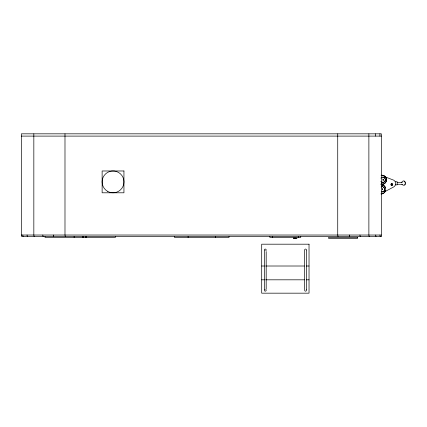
<?xml version="1.0" encoding="UTF-8"?>
<svg xmlns="http://www.w3.org/2000/svg" width="427" height="427" viewBox="0 0 427 427"><rect width="100%" height="100%" fill="white"/><g stroke="black" fill="none" stroke-linecap="round" stroke-linejoin="round"><path stroke-width="0.64" d="M397.163 183.727L397.169 181.715L395.429 181.71M397.163 184.421L397.158 184.854L395.418 184.848M402.33 184.272L397.158 184.256M383.318 179.959L382.95 179.143M382.443 189.625L382.304 188.739M384.241 190.602L384.465 188.483M385.57 190.399C385.074 192.438 383.184 193.97 381.087 194.039M401.545 182.372C405.618 176.949 407.652 188.28 401.871 184.48M405.218 183.77L404.668 184.533M297.112 238.042L296.258 238.709L293.344 238.41M383.136 180.295L383.377 179.58L382.773 179.073M383.318 180.135L382.987 180.413M382.33 189.78L382.603 189.257L382.149 188.627M296.306 238.074L293.312 238.079M384.652 191.766L393.94 186.812C396.181 185.361 396.181 181.726 393.94 180.274L384.668 176.682M380.863 178.139L381.434 177.749M384.06 182.158C385.837 181.133 385.762 178.267 383.926 177.344M383.9 191.189L381.957 192.054M381.348 177.749L382.005 177.493M382.592 191.942C384.983 191.349 385.346 187.901 383.12 186.829M381.092 175.641L382.25 175.465L384.433 175.988M381.919 177.493L382.533 177.392M383.478 182.452L382.677 182.569L384.706 181.699L385.464 179.714L384.599 177.765L383.249 177.082M382.09 184.053L383.184 183.882M381.893 184.555C385.4 184.56 387.727 180.258 385.805 177.328M381.114 186.978L381.733 186.882M381.284 193.543L382.378 193.367M21.35 136.101L381.37 136.101M381.562 175.065L384.022 175.636L385.351 176.655M381.845 175.561L382.96 175.678M382.613 177.008L383.334 177.082M382.667 182.18L382.042 182.115M381.407 184.95C387.022 184.544 387.273 193.746 381.642 193.639M381.807 186.498L382.528 186.572M381.861 191.67L381.242 191.606M381.065 193.266L381.823 193.266M21.35 235.026L381.37 235.026L381.674 236.521L21.654 236.521L21.35 235.026L21.35 133.827L381.37 133.827L381.37 235.026M261.698 266.01L264.366 266.01M265.695 266.01L304.366 266.01M306.362 266.01L309.031 266.01M261.698 279.818L264.366 279.818M265.695 279.818L304.366 279.818M306.362 279.818L309.031 279.818M397.163 182.318L402.335 182.334M380.969 183.941C385.335 185.585 388.917 179.126 385.026 176.362M380.831 184.555C382.928 184.507 384.898 185.937 385.506 187.944M382.133 182.115L380.953 181.523M382.16 185.169L383.19 185.564M382.448 186.572L384.252 187.821M404.193 181.432L405.191 182.382M381.044 181.523L381.546 181.891M384.892 176.725L385.592 177.584M379.929 235.026L380.227 236.521M375.68 235.026L375.984 236.521M369.184 236.521L368.88 235.026L368.88 133.827M359.929 235.026L360.228 236.521M349.334 235.026L349.638 236.521M338.035 236.521L337.73 235.026L337.73 133.827M65.294 236.521L64.989 235.026L64.989 133.827M53.38 235.026L53.685 236.521M42.791 235.026L43.095 236.521M34.139 236.521L33.834 235.026L33.834 133.827M27.04 235.026L27.339 236.521M22.791 235.026L23.095 236.521M379.929 133.827L379.929 136.101M375.68 133.827L375.68 136.101M306.474 250.692L306.474 289.746M304.654 250.387L304.654 289.746M300.757 236.521L300.757 237.428L269.848 237.428L269.848 236.521M298.324 236.521L298.324 237.428M272.282 236.521L272.282 237.428M266.186 251.535L266.186 288.972M264.366 250.692L264.366 289.746M229.021 236.521L229.021 237.428L174.472 237.428L174.472 236.521M215.384 236.521L215.384 237.428M188.11 236.521L188.11 237.428M115.391 236.521L115.391 237.428L45.032 237.428L45.032 236.521M86.302 236.521L86.302 237.428M86.137 236.521L86.137 237.428M86.073 236.521L86.073 237.428M85.875 236.521L85.875 237.428M83.382 236.521L83.382 237.428M82.801 236.521L82.801 237.428M74.127 236.521L74.127 237.428M304.654 249.987A0.907 0.907 0 0 1 305.801 249.106A0.907 0.907 0 0 1 306.351 250.441M264.489 250.441A0.907 0.907 0 0 1 264.825 249.197A0.907 0.907 0 0 1 266.064 249.533A0.907 0.907 0 0 1 265.733 250.772M306.351 289.789A0.907 0.907 0 0 1 305.801 291.123A0.907 0.907 0 0 1 304.654 290.243M265.733 289.458A0.907 0.907 0 0 1 266.064 290.702A0.907 0.907 0 0 1 264.825 291.033A0.907 0.907 0 0 1 264.489 289.789M123.942 170.976L102.128 170.976L102.128 192.796L123.942 192.796L123.942 170.976M357.655 237.428L328.56 237.428L328.56 238.341L357.655 238.341L357.655 237.428M309.031 244.191L261.698 244.191L261.698 293.173L309.031 293.173L309.031 244.191M107.572 191.344A10.926 10.926 0 0 0 123.963 181.886A10.926 10.926 0 0 0 107.572 172.423A10.926 10.926 0 0 0 107.572 191.344M391.244 185.243A0.923 0.923 0 0 0 392.733 184.656A0.923 0.923 0 0 0 391.479 183.663A0.923 0.923 0 0 0 391.244 185.243M391.458 184.992A0.603 0.603 0 0 0 392.429 184.608A0.603 0.603 0 0 0 391.612 183.962A0.603 0.603 0 0 0 391.458 184.992A0.603 0.603 0 0 0 392.413 184.608A0.603 0.603 0 0 0 391.596 183.962A0.603 0.603 0 0 0 391.442 184.992"/></g></svg>
